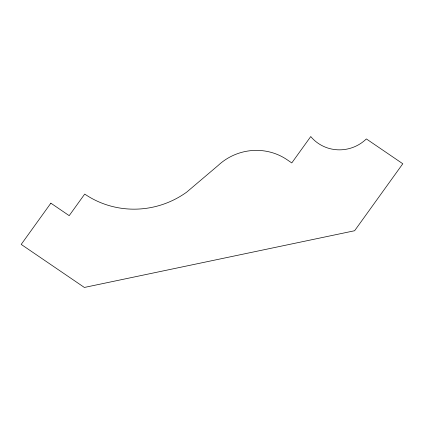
<?xml version="1.0" encoding="UTF-8"?>
<svg xmlns="http://www.w3.org/2000/svg" width="424" height="424" viewBox="0 0 424 424"><rect width="100%" height="100%" fill="white"/><g stroke="black" fill="none" stroke-linecap="round" stroke-linejoin="round"><path stroke-width="0.64" d="M50.864 203.17L21.2 244.415L84.371 287.451L354.612 230.741L402.8 163.749L366.368 138.929A37.8 36.755 -22.2 0 1 310.75 136.549L291.781 162.927L287.44 159.97A54.823 53.307 -22.2 0 0 218.031 165.561L186.719 192.109A87.89 85.463 -22.2 0 1 84.715 194.07L69.192 215.652L50.864 203.17"/></g></svg>
